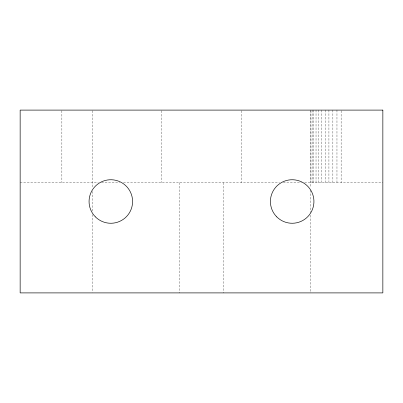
<?xml version="1.0" encoding="UTF-8"?>
<svg xmlns="http://www.w3.org/2000/svg" width="403" height="403" viewBox="0 0 403 403"><rect width="100%" height="100%" fill="white"/><g stroke="black" fill="none" stroke-linecap="round" stroke-linejoin="round"><path stroke-width="0.3" stroke-dasharray="2.02 1.51" d="M20.15 182.64L98.352 182.64M101.496 182.64L119.736 182.64M123.509 182.64L279.491 182.64M283.264 182.64L301.504 182.64M304.648 182.64L382.85 182.64M341.14 110.724L341.14 182.64M336.963 110.1L336.963 182.64M332.863 110.1L332.863 182.64M328.919 110.1L328.919 182.64M325.191 110.1L325.191 182.64M321.765 110.1L321.765 182.64M318.687 110.1L318.687 182.64M316.028 110.1L316.028 182.64M313.826 110.1L313.826 182.64M312.129 110.1L312.129 182.64M310.965 110.724L310.965 182.64M310.31 110.1L310.31 187.652M310.31 190.156L310.31 212.708M310.31 215.217L310.31 292.9M241.397 110.724L241.397 182.64M223.262 182.64L223.262 292.9M179.738 182.64L179.738 292.9M161.603 110.724L161.603 182.64M92.69 110.724L92.69 188.277M92.69 191.41L92.69 211.459M92.69 214.592L92.69 292.276M61.861 110.724L61.861 182.64"/><path stroke-width="0.6" d="M382.85 110.1L20.15 110.1L20.15 292.9L382.85 292.9L382.85 110.1M95.435 216.89A21.762 21.762 0 0 0 131.846 207.132A21.762 21.762 0 0 0 105.193 180.479A21.762 21.762 0 0 0 95.435 216.89M276.785 216.89A21.762 21.762 0 0 0 313.196 207.132A21.762 21.762 0 0 0 286.543 180.479A21.762 21.762 0 0 0 276.785 216.89"/></g></svg>
